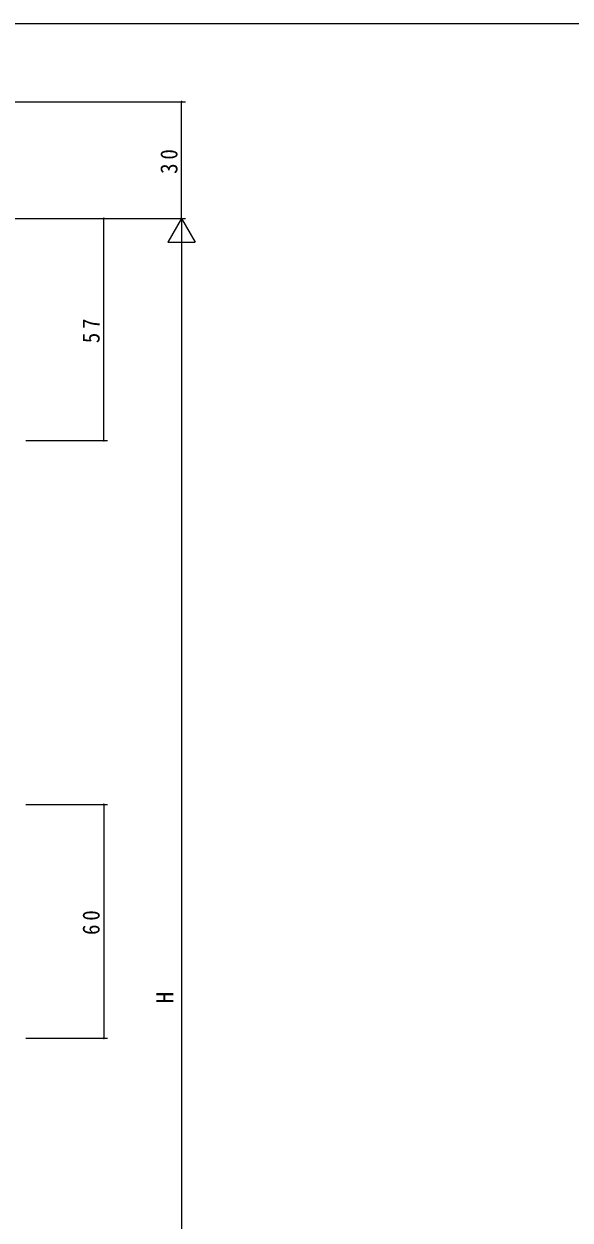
# Model space of a CAD drawing. Units: millimetres on the paper. Extents: x -420 to 373, y -297 to 267.
# Drawn here: x -240.8 to -100.5, y -42.8 to 264.4 of the extents above; entities that cross this region are included whole.
import ezdxf
from ezdxf.enums import TextEntityAlignment as Align

# ---------------------------------------------------------------- set-up
doc = ezdxf.new("R2010")
doc.units = ezdxf.units.MM
doc.layers.add('0-1_YKK_ZWAK', color=7, linetype='Continuous', lineweight=9)
doc.layers.add('0-6_YKK_D', color=6, linetype='Continuous', lineweight=9)
doc.styles.add('ＭＳ ゴシック', font='')
doc.styles.get('ＭＳ ゴシック').set_extended_font_data('MS Gothic')

msp = doc.modelspace()

# ---------------------------------------------------------------- linework, layer by layer
at = {"layer": '0-1_YKK_ZWAK'}
msp.add_line((352.3, 264.425), (-417.7, 264.425), dxfattribs=at)
at = {"layer": '0-6_YKK_D'}
for p, q in [((-268, 244.425), (-199.3, 244.425)), ((-200.3, 214.425), (-200.3, 244.425)), ((-268, 214.425), (-199.3, 214.425)), ((-268, 214.425), (-199.3, 214.425)), ((-240.3, 214.425), (-219.3, 214.425)), ((-220.3, 157.425), (-220.3, 214.425)), ((-200.3, 214.425), (-203.8, 208.363)), ((-200.3, 214.425), (-200.3, 202.3)), ((-200.3, 214.425), (-196.8, 208.363)), ((-203.8, 208.363), (-196.8, 208.363)), ((-200.3, 207.425), (-200.3, -178.575)), ((-240.3, 157.425), (-219.3, 157.425)), ((-240.3, 63.925), (-219.3, 63.925)), ((-220.3, 63.925), (-220.3, 3.925)), ((-240.3, 3.925), (-219.3, 3.925))]:
    msp.add_line(p, q, dxfattribs=at)
for centre, start, end in [((-200.3, 244.425), 90, 270), ((-200.3, 244.425), 270, 90), ((-220.3, 214.425), 90, 270), ((-220.3, 214.425), 270, 90), ((-220.3, 157.425), 90, 270), ((-220.3, 157.425), 270, 90), ((-220.3, 63.925), 90, 270), ((-220.3, 63.925), 270, 90), ((-220.3, 3.925), 90, 270), ((-220.3, 3.925), 270, 90)]:
    msp.add_arc(centre, 0.106, start, end, dxfattribs=at)

# ---------------------------------------------------------------- texts
at = {"layer": '0-6_YKK_D', "color": 3, "style": 'ＭＳ ゴシック'}
msp.add_text('H', height=4.399, rotation=90, dxfattribs=at).set_placement((-201.1, 12.825), align=Align.BOTTOM_LEFT)
at = {"layer": '0-6_YKK_D', "color": 3, "char_height": 4.399, "attachment_point": 7, "rotation": 90, "style": 'ＭＳ ゴシック'}
for s, insert in [('\\T1.36;\\W0.9;30', (-201.3, 225.905)), ('\\T1.36;\\W0.9;57', (-221.3, 182.405)), ('\\T1.36;\\W0.9;60', (-221.3, 30.405))]:
    msp.add_mtext(s, dxfattribs=dict(at, insert=insert))

doc.saveas('drawing.dxf')
